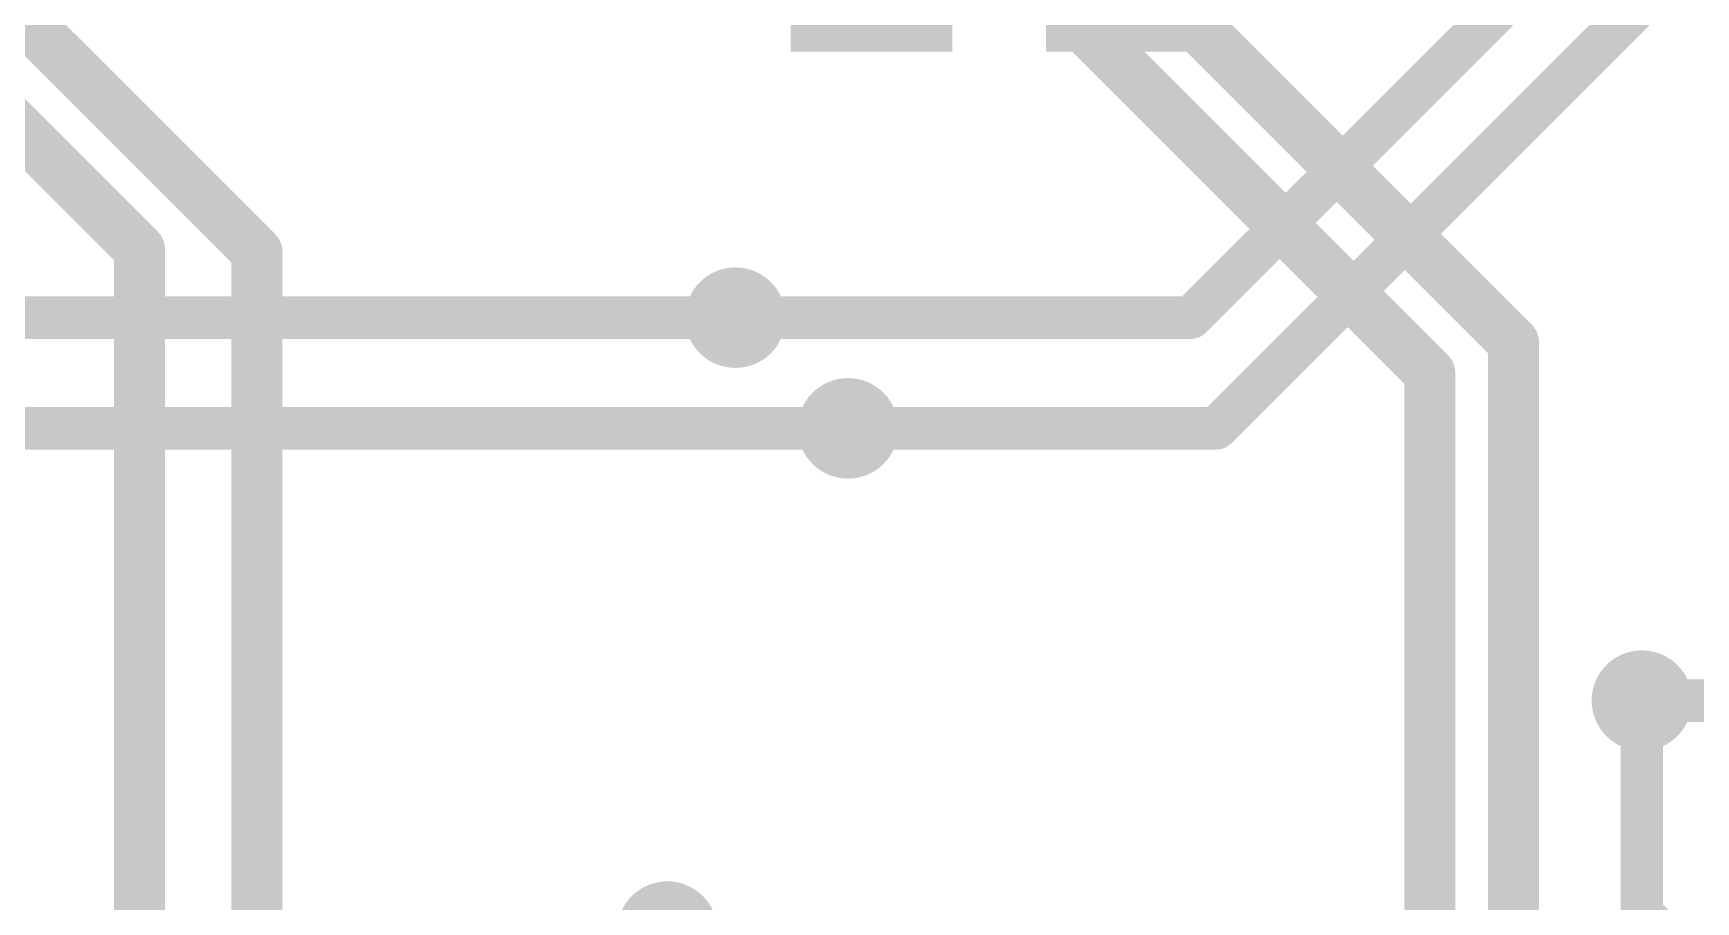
# Model space of a CAD drawing. Header units: millimetres. Extents: x -1.41 to 1.31, y -0.13 to 2.68.
# Drawn here: x -0.145 to 0.2457, y 0.9267 to 1.1308 of the extents above; entities that cross this region are included whole.
import ezdxf

# ---------------------------------------------------------------- set-up
doc = ezdxf.new("R2010")
doc.units = ezdxf.units.MM
doc.header["$MEASUREMENT"] = 0
for name, color, linetype in [('BottomLayer', 5, 'Continuous'), ('BottomPaste', 16, 'Continuous'), ('BottomSolder', 6, 'Continuous'), ('Mechanical2', 216, 'Continuous'), ('TopLayer', 1, 'Continuous'), ('ViaHoleLayer', 16, 'Continuous')]:
    doc.layers.add(name, color=color, linetype=linetype)

# ---------------------------------------------------------------- blocks, each defined once
blk = doc.blocks.new('R__0603_B_2')
at = {"layer": 'BottomLayer'}
for points in [[(-0.045, -0.0175), (-0.045, 0.0175), (-0.015, 0.0175), (-0.015, -0.0175)], [(0.015, -0.0175), (0.015, 0.0175), (0.045, 0.0175), (0.045, -0.0175)]]:
    blk.add_hatch(color=5, dxfattribs=at).paths.add_polyline_path(points)
at = {"layer": 'BottomPaste'}
for points in [[(-0.045, -0.0175), (-0.045, 0.0175), (-0.015, 0.0175), (-0.015, -0.0175)], [(0.015, -0.0175), (0.015, 0.0175), (0.045, 0.0175), (0.045, -0.0175)]]:
    blk.add_hatch(color=16, dxfattribs=at).paths.add_polyline_path(points)
at = {"layer": 'BottomSolder'}
for points in [[(-0.049, -0.0215), (-0.049, 0.0215), (-0.011, 0.0215), (-0.011, -0.0215)], [(0.011, -0.0215), (0.011, 0.0215), (0.049, 0.0215), (0.049, -0.0215)]]:
    blk.add_hatch(color=6, dxfattribs=at).paths.add_polyline_path(points)

msp = doc.modelspace()

# ---------------------------------------------------------------- hatches: boundary and pattern name
at = {"layer": 'BottomLayer'}
h = msp.add_hatch(color=5, dxfattribs=at)
edge = h.paths.add_edge_path()
edge.add_arc((0.02, 1.064), 0.01181, 0, 360)
h = msp.add_hatch(color=5, dxfattribs=at)
edge = h.paths.add_edge_path()
edge.add_arc((0.04646, 1.03798), 0.01181, 0, 360)
h = msp.add_hatch(color=5, dxfattribs=at)
edge = h.paths.add_edge_path()
edge.add_arc((0.233, 0.974), 0.01181, 0, 360)
h = msp.add_hatch(color=5, dxfattribs=at)
edge = h.paths.add_edge_path()
edge.add_arc((0.004, 0.91972), 0.01181, 0, 360)
at = {"layer": 'TopLayer'}
h = msp.add_hatch(color=1, dxfattribs=at)
edge = h.paths.add_edge_path()
edge.add_arc((0.02, 1.064), 0.01181, 0, 360)
h = msp.add_hatch(color=1, dxfattribs=at)
edge = h.paths.add_edge_path()
edge.add_arc((0.04646, 1.03798), 0.01181, 0, 360)
h = msp.add_hatch(color=1, dxfattribs=at)
edge = h.paths.add_edge_path()
edge.add_arc((0.233, 0.974), 0.01181, 0, 360)
h = msp.add_hatch(color=1, dxfattribs=at)
edge = h.paths.add_edge_path()
edge.add_arc((0.004, 0.91972), 0.01181, 0, 360)
at = {"layer": 'ViaHoleLayer'}
h = msp.add_hatch(color=16, dxfattribs=at)
edge = h.paths.add_edge_path()
edge.add_arc((0.02, 1.064), 0.00591, 0, 360)
h = msp.add_hatch(color=16, dxfattribs=at)
edge = h.paths.add_edge_path()
edge.add_arc((0.04646, 1.03798), 0.00591, 0, 360)
h = msp.add_hatch(color=16, dxfattribs=at)
edge = h.paths.add_edge_path()
edge.add_arc((0.233, 0.974), 0.00591, 0, 360)

# ---------------------------------------------------------------- linework, layer by layer
at = {"layer": 'BottomLayer'}
for points, const_width in [([(0.127, 1.064), (0.227, 1.164)], 0.01), ([(0.13298, 1.03798), (0.244, 1.149)], 0.01), ([(-0.15653, 1.14353), (-0.09243, 1.07943)], 0.012), ([(-0.16453, 1.12453), (-0.12, 1.08)], 0.012), ([(-0.12, 0.834), (-0.12, 1.08)], 0.012), ([(-0.09243, 0.90153), (-0.09243, 1.07943)], 0.012), ([(0.02, 1.064), (0.127, 1.064)], 0.01), ([(0.04646, 1.03798), (0.13298, 1.03798)], 0.01), ([(0.233, 0.92396), (0.233, 0.974)], 0.01), ([(0.233, 0.92396), (0.318, 0.83896)], 0.01)]:
    msp.add_lwpolyline(points, dxfattribs=dict(at, const_width=const_width))
for points, const_width in [([(-0.123, 1.08, 1), (-0.117, 1.08, 1)], 0.006), ([(-0.123, 1.08, 1), (-0.117, 1.08, 1)], 0.006), ([(-0.09543, 1.07943, 1), (-0.08943, 1.07943, 1)], 0.006), ([(-0.09543, 1.07943, 1), (-0.08943, 1.07943, 1)], 0.006), ([(0.0175, 1.064, 1), (0.0225, 1.064, 1)], 0.005), ([(0.1245, 1.064, 1), (0.1295, 1.064, 1)], 0.005), ([(0.1245, 1.064, 1), (0.1295, 1.064, 1)], 0.005), ([(0.04396, 1.03798, 1), (0.04896, 1.03798, 1)], 0.005), ([(0.13048, 1.03798, 1), (0.13548, 1.03798, 1)], 0.005), ([(0.13048, 1.03798, 1), (0.13548, 1.03798, 1)], 0.005), ([(0.2305, 0.974, 1), (0.2355, 0.974, 1)], 0.005), ([(0.2305, 0.92396, 1), (0.2355, 0.92396, 1)], 0.005), ([(0.2305, 0.92396, 1), (0.2355, 0.92396, 1)], 0.005)]:
    msp.add_lwpolyline(points, format="xyb", close=True, dxfattribs=dict(at, const_width=const_width))
at = {"layer": 'Mechanical2', "const_width": 0.015}
msp.add_lwpolyline([(1.30453, 0.77794, -5.376897), (1.30384, 1.78291)], format="xyb", dxfattribs=at)
at = {"layer": 'TopLayer'}
for points, const_width in [([(-0.126, 1.36013), (0.18317, 1.05096)], 0.012), ([(-0.09519, 1.35619), (0.20285, 1.05815)], 0.012), ([(-0.182, 1.064), (0.02, 1.064)], 0.01), ([(0.20285, 0.83104), (0.20285, 1.05815)], 0.012), ([(0.18317, 0.83104), (0.18317, 1.05096)], 0.012), ([(-0.18698, 1.03798), (0.04646, 1.03798)], 0.01), ([(0.233, 0.974), (0.263, 0.974)], 0.01)]:
    msp.add_lwpolyline(points, dxfattribs=dict(at, const_width=const_width))
for points, const_width in [([(0.0175, 1.064, 1), (0.0225, 1.064, 1)], 0.005), ([(0.19985, 1.05815, 1), (0.20585, 1.05815, 1)], 0.006), ([(0.19985, 1.05815, 1), (0.20585, 1.05815, 1)], 0.006), ([(0.18017, 1.05096, 1), (0.18617, 1.05096, 1)], 0.006), ([(0.18017, 1.05096, 1), (0.18617, 1.05096, 1)], 0.006), ([(0.04396, 1.03798, 1), (0.04896, 1.03798, 1)], 0.005), ([(0.2305, 0.974, 1), (0.2355, 0.974, 1)], 0.005)]:
    msp.add_lwpolyline(points, format="xyb", close=True, dxfattribs=dict(at, const_width=const_width))

# ---------------------------------------------------------------- block references
at = {"rotation": 180}
msp.add_blockref('R__0603_B_2', (0.082, 1.148), dxfattribs=at)

doc.saveas('drawing.dxf')
